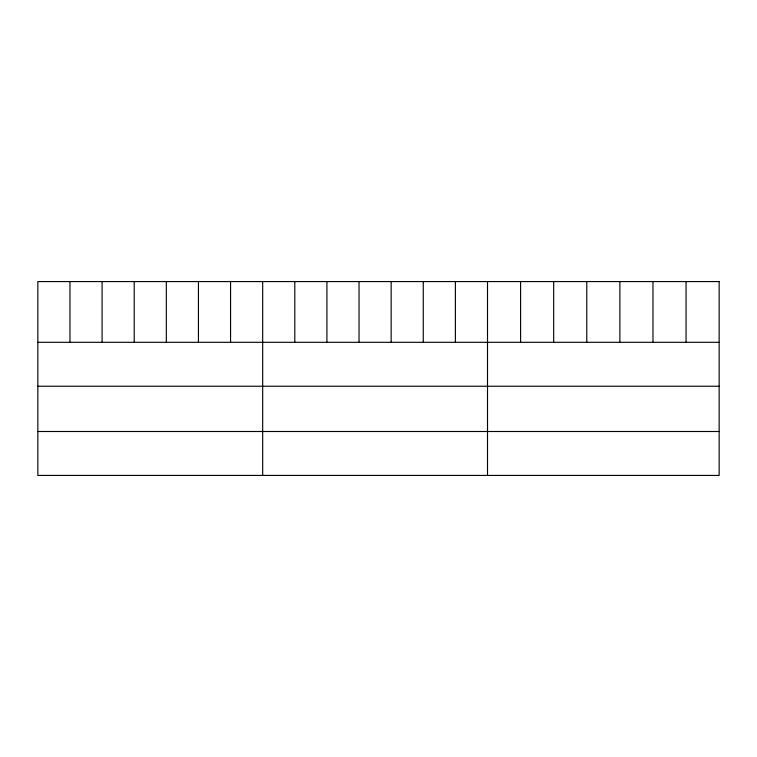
<?xml version="1.0" encoding="UTF-8"?>
<svg xmlns="http://www.w3.org/2000/svg" width="757" height="757" viewBox="0 0 757 757"><rect width="100%" height="100%" fill="white"/><g stroke="black" fill="none" stroke-linecap="round" stroke-linejoin="round"><path stroke-width="1.14" d="M37.85 342.306L719.15 342.306M37.85 386.24L719.15 386.24M37.85 431.499L719.15 431.499M686.06 281.576L686.06 342.306M652.969 281.576L652.969 342.306M619.879 281.576L619.879 342.306M586.779 281.576L586.779 342.306M553.689 281.576L553.689 342.306M520.598 281.576L520.598 342.306M487.508 281.576L487.508 475.424M455.392 281.576L455.392 342.306M423.267 281.576L423.267 342.306M391.151 281.576L391.151 342.306M359.036 281.576L359.036 342.306M326.92 281.576L326.92 342.306M294.795 281.576L294.795 342.306M262.679 281.576L262.679 475.424M230.563 281.576L230.563 342.306M198.438 281.576L198.438 342.306M166.322 281.576L166.322 342.306M134.207 281.576L134.207 342.306M102.091 281.576L102.091 342.306M69.966 281.576L69.966 342.306M719.15 281.576L37.85 281.576L37.85 475.424L719.15 475.424L719.15 281.576"/></g></svg>
